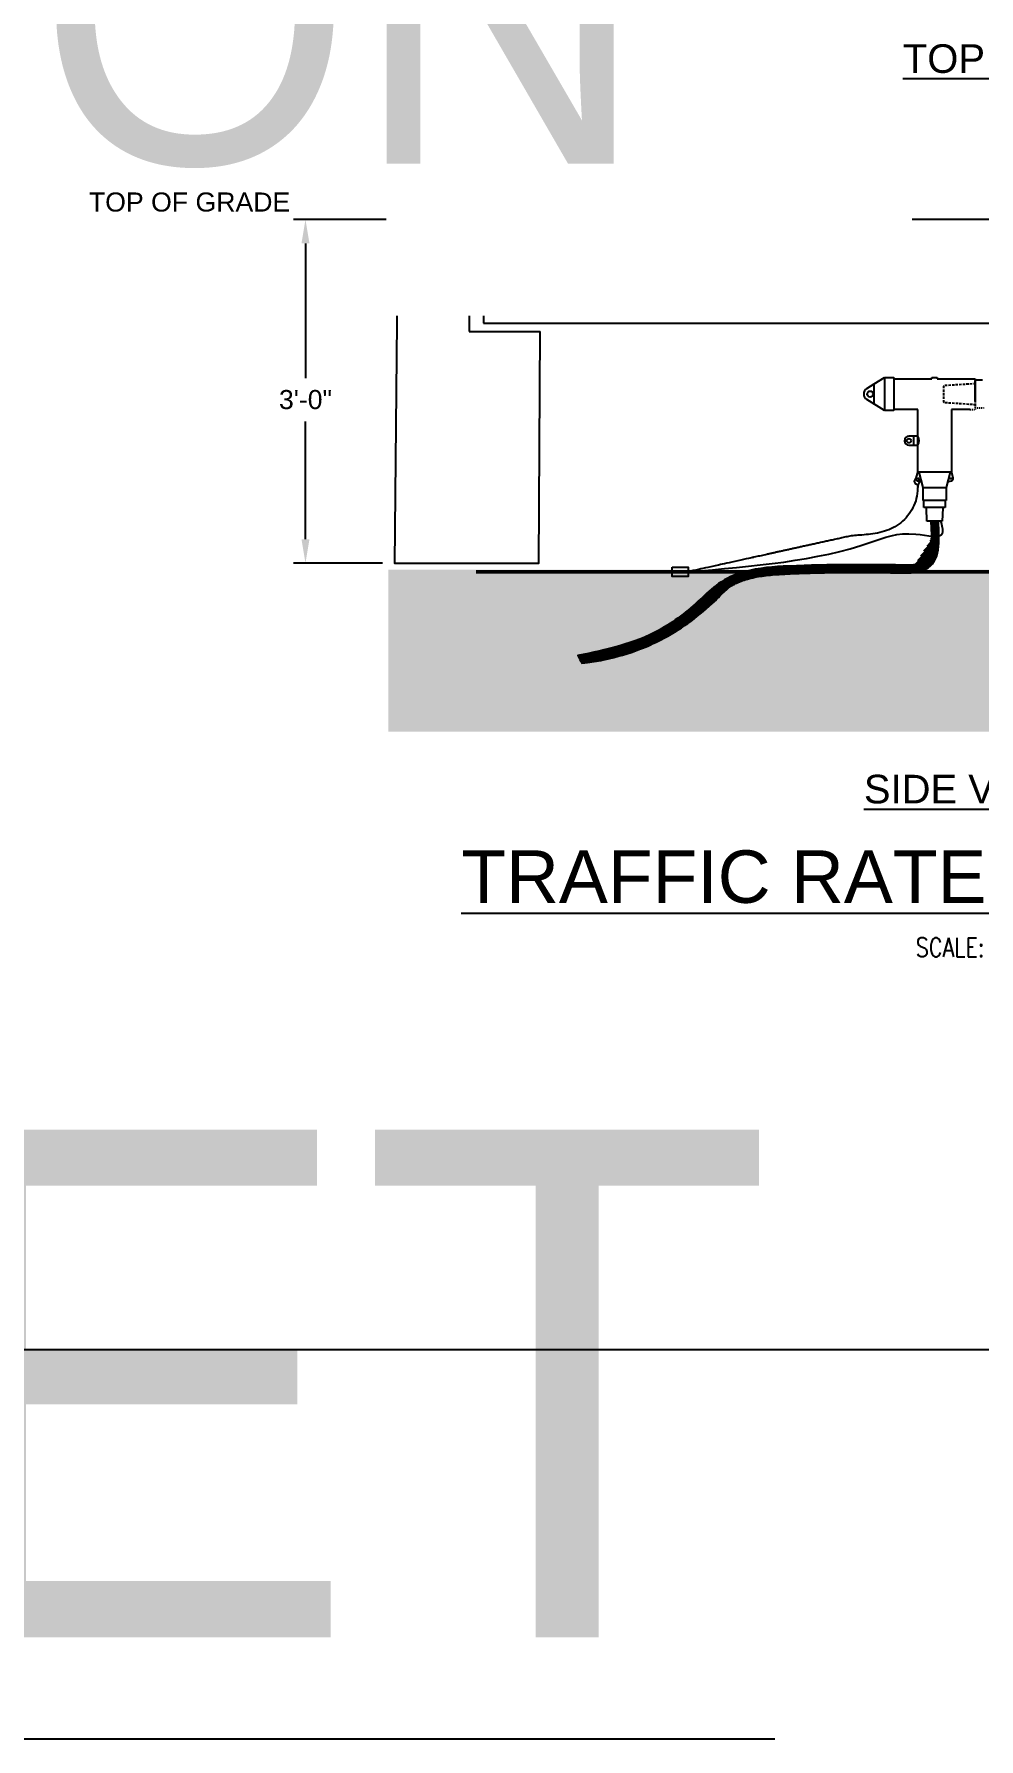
# Model space of a CAD drawing. Header units: feet. Extents: x -689 to 11593, y -511 to 1546.
# Drawn here: x 1501.7 to 1600.7, y -40.8 to 138 of the extents above; entities that cross this region are included whole.
import ezdxf
from ezdxf.enums import TextEntityAlignment as Align

# ---------------------------------------------------------------- set-up
doc = ezdxf.new("R2018")
doc.units = ezdxf.units.FT
doc.header["$MEASUREMENT"] = 0
doc.linetypes.add('HIDDEN', pattern=[0.375, 0.25, -0.125])
for name, color, linetype in [('CABLE', 2, 'Continuous'), ('E-DETL', 7, 'Continuous'), ('E-EQPM-HRDW', 16, 'Continuous'), ('E-GRND', 3, 'Continuous'), ('EQUIPMENT', 6, 'Continuous'), ('G-ANNO-TEXT', 1, 'Continuous'), ('G-TEXT', 7, 'Continuous'), ('SOIL', 254, 'Continuous'), ('TEXT', 1, 'Continuous')]:
    doc.layers.add(name, color=color, linetype=linetype)
doc.layers.add('G-ANNO-NONPLOT', color=181, linetype='Continuous', plot=False)
doc.layers.add('G-NPLT', color=67, linetype='Continuous', plot=False)
doc.styles.add('NEI-A', font='arial.ttf')
doc.styles.get("Standard").update_dxf_attribs({"font": 'arial.ttf'})
doc.dimstyles.new('NEI-A', dxfattribs={"dimtxt": 0.1, "dimasz": 0.125, "dimexe": 0.0625, "dimexo": 0.0625, "dimgap": 0.0625, "dimtad": 0, "dimtih": 1, "dimtoh": 1, "dimdec": 4, "dimzin": 3, "dimdsep": 46, "dimlunit": 4, "dimtxsty": 'NEI-A', "dimcen": 0, "dimadec": 0, "dimazin": 0, "dimtfac": 0.75, "dimtdec": 4, "dimtofl": 0, "dimtmove": 0, "dimatfit": 3, "dimfxl": 1, "dimfrac": 1, "dimtolj": 1, "dimtzin": 0, "dimarcsym": 0})
pattern_1 = [(45, (-6020180.722939454, -2131001.438029963), (-0.08750446417183527, 0.08750446417183527), [])]

# ---------------------------------------------------------------- blocks, each defined once
blk = doc.blocks.new('*U11')
at = {"color": 7, "lineweight": 30, "width": 0.8, "flags": 104}
blk.add_attdef('DETAIL_TITLE', text='', height=0.109375, dxfattribs=at).set_placement((0.7018355781865966, -0.003894841807214888), align=Align.MIDDLE_LEFT)
at = {"color": 153, "style": 'NEI-A'}
blk.add_attdef('DETAIL_NO', text='', height=0.1875, dxfattribs=at).set_placement((0.375, 1.387778780781446e-16), align=Align.MIDDLE_CENTER)
at = {"color": 6, "lineweight": 30, "width": 0.8, "flags": 104}
blk.add_attdef('(EXXXX)', text='', height=0.109375, dxfattribs=at).set_placement((0.8771543627496907, -0.4008649607148436), align=Align.MIDDLE_CENTER)
blk = doc.blocks.new('*D16')
at = {"layer": 'Defpoints', "color": 0, "transparency": 16777216}
for p in [(1539.842053939589, 118.5054616141134), (1530.14586529322, 82.48133137682456), (1539.471386815422, 82.48133137682456)]:
    blk.add_point(p, dxfattribs=at)
at = {"layer": 'TEXT', "color": 0, "lineweight": -2, "transparency": 16777216}
for p, q in [((1538.592053939589, 118.5054616141134), (1528.89586529322, 118.5054616141134)), ((1530.14586529322, 116.0054616141134), (1530.14586529322, 101.8901163361632)), ((1530.14586529322, 84.98133137682456), (1530.14586529322, 97.34646012879622)), ((1538.221386815422, 82.48133137682456), (1528.89586529322, 82.48133137682456))]:
    blk.add_line(p, q, dxfattribs=at)
at = {"layer": 'TEXT', "color": 0, "transparency": 16777216}
for points in [[(1529.729198626553, 116.0054616141134), (1530.562531959887, 116.0054616141134), (1530.14586529322, 118.5054616141134)], [(1529.729198626553, 84.98133137682456), (1530.562531959887, 84.98133137682456), (1530.14586529322, 82.48133137682456)]]:
    blk.add_solid(points, dxfattribs=at)
at = {"layer": 'TEXT', "color": 0, "transparency": 16777216, "insert": (1530.14586529322, 99.61828823247924), "char_height": 2, "attachment_point": 5, "style": 'NEI-A'}
blk.add_mtext('\\A1;3\'-0"', dxfattribs=at)
blk = doc.blocks.new('DETAIL_TITLE')
at = {"style": 'NEI-A', "flags": 8}
blk.add_attdef('#', text='', height=0.2, dxfattribs=at).set_placement((0.5922, -0.5109), align=Align.MIDDLE_CENTER)
at = {"lineweight": 30, "flags": 104}
blk.add_attdef('DETAIL_TITLE', text='', height=0.2, dxfattribs=at).set_placement((0.909896588761212, -0.5251383791434918), align=Align.BOTTOM_LEFT)
at = {"style": 'NEI-A'}
for tag, p in [('SCALE:', (0.9386493124493107, -0.7379200523425924)), ('1"_=_', (1.547398728572484, -0.7379200523425924))]:
    blk.add_attdef(tag, text='', height=0.1, dxfattribs=at).set_placement(p, align=Align.BOTTOM_LEFT)

msp = doc.modelspace()

# ---------------------------------------------------------------- hatches: boundary and pattern name
at = {"layer": 'G-ANNO-NONPLOT', "true_color": 0xf8d731}
h = msp.add_hatch(dxfattribs=at)
h.set_pattern_fill('ANSI31', color=40, scale=0.9900000000000001)
h.set_pattern_definition(pattern_1)
edge = h.paths.add_edge_path()
edge.add_arc((1594.845111898147, 89.05027912184596), 3.371146855893491, 285.8633962950907, 300.136237764928)
edge.add_spline(control_points=[(1596.537622530945, 86.13479650625959), (1596.62710319832, 84.31677705375478), (1596.570448214188, 81.68320287112147), (1593.480939805508, 81.44693551817909), (1593.480939805508, 81.44693551817909)], knot_values=[83.43145569272993, 83.43145569272993, 83.43145569272993, 83.43145569272993, 87.87574356637529, 89.95647029016055, 89.95647029016055, 89.95647029016055, 89.95647029016055], weights=[1, 1, 1, 1, 1], degree=3, periodic=0)
edge.add_spline(control_points=[(1593.480939805508, 81.44693551817909), (1593.068867222406, 81.45222216146067), (1592.657252458856, 81.45750280376524), (1590.184753299691, 81.48785106698051), (1588.134877856821, 81.50719540379941), (1585.076879173517, 81.4850560342893), (1584.060348224826, 81.46916541736573), (1582.539676512592, 81.42741953581572), (1582.033473035321, 81.41052016569301), (1581.022421272472, 81.36990657495335), (1580.514622350223, 81.34710230864584), (1579.401696769521, 81.280724467244), (1578.802533746697, 81.23117705387995), (1577.690034181811, 81.08391162427142), (1577.174056690186, 80.98916392121464), (1576.187381174415, 80.7346367505379), (1575.73010128364, 80.5769672547467), (1575.180608632043, 80.31664645858109), (1575.030411618762, 80.23543065600097), (1574.75628433004, 80.06622882839292), (1574.63782669697, 79.98241882072762), (1574.353518726304, 79.75517560867593), (1574.192023717798, 79.61187440156937), (1573.840303711593, 79.27970393421128), (1573.650211528875, 79.09097202355042), (1573.234461320564, 78.68023229762912), (1573.003857607022, 78.45556872803718), (1571.975187166594, 77.49594769394025), (1571.129031179473, 76.7992053781636), (1569.337475385517, 75.52330799587071), (1568.388520153239, 74.94341895449907), (1566.67841169145, 74.06724853441119), (1565.936707498506, 73.7358755171299), (1564.007004874758, 72.99143427051604), (1562.797720153816, 72.63342442782596), (1560.954470732249, 72.24554013693705), (1560.33515692316, 72.14112893445417), (1559.516526430845, 72.03754002274945), (1559.319448517635, 72.01537605002522), (1559.122499509715, 71.99578438326716)], knot_values=[0, 0, 0, 0, 1.248940863479177, 1.248940863479177, 7.510492271591446, 7.510492271591446, 10.64126797564758, 10.64126797564758, 12.20665582767566, 12.20665582767566, 13.77204367970373, 13.77204367970373, 15.77184317922644, 15.77184317922644, 17.66237193590699, 17.66237193590699, 19.55290069258755, 19.55290069258755, 20.34553650617276, 20.34553650617276, 21.13817231975798, 21.13817231975798, 21.99962579107284, 21.99962579107284, 22.86179158790927, 22.86179158790927, 23.72395738474571, 23.72395738474571, 26.70471573263455, 26.70471573263455, 29.68547408052339, 29.68547408052339, 31.86214855415614, 31.86214855415614, 35.23481619579239, 35.23481619579239, 36.92115001661051, 36.92115001661051, 37.45383673220445, 37.45383673220445, 37.45383673220445, 37.45383673220445], weights=[1, 1, 1, 1, 1, 1, 1, 1, 1, 1, 1, 1, 1, 1, 1, 1, 1, 1, 1, 1, 1, 1, 1, 1, 1, 1, 1, 1, 1, 1, 1, 1, 1, 1, 1, 1, 1, 1, 1, 1], degree=3, periodic=0)
edge.add_spline(control_points=[(1559.122499509715, 71.99578438326716), (1558.984669536352, 72.25620164955035), (1558.846839564852, 72.5166189162992), (1558.709009593353, 72.77703618211672)], knot_values=[37.45383673220445, 37.45383673220445, 37.45383673220445, 37.45383673220445, 38.45383673220445, 38.45383673220445, 38.45383673220445, 38.45383673220445], weights=[1, 1, 1, 1], degree=3, periodic=0)
edge.add_spline(control_points=[(1558.709009593353, 72.77703618211672), (1561.670488920063, 73.40578785119578), (1566.415741219185, 74.4132523550652), (1570.872594653629, 77.97369866119698), (1573.489509464242, 80.55119019467384), (1576.663106018677, 81.92696805065498), (1583.505901115946, 82.39326275046915), (1589.339766233228, 82.31890609581023), (1593.602307497524, 82.26457705302164)], knot_values=[38.45383673220445, 38.45383673220445, 38.45383673220445, 38.45383673220445, 47.46530847609966, 52.8931430027568, 55.44213900193881, 58.48591759060378, 63.24841332338417, 76.16766898730667, 76.16766898730667, 76.16766898730667, 76.16766898730667], weights=[1, 1, 1, 1, 1, 1, 1, 1, 1], degree=3, periodic=0)
edge.add_spline(control_points=[(1593.602307497524, 82.26457705302164), (1593.96886087954, 82.30793706607074), (1595.630977585912, 82.50455072661862), (1595.80181048438, 84.26169476425275), (1595.766597189941, 85.80751857254654)], knot_values=[76.16766898730667, 76.16766898730667, 76.16766898730667, 76.16766898730667, 77.22583108524645, 80.96584840572132, 80.96584840572132, 80.96584840572132, 80.96584840572132], weights=[1, 1, 1, 1, 1], degree=3, periodic=0)
edge = h.paths.add_edge_path()
edge.add_spline(control_points=[(1595.766597189009, 85.80751857254654), (1595.758559970185, 86.1603434337303), (1595.741751379333, 86.52234695851803), (1595.72494278755, 86.88435048330575)], knot_values=[80.96584840608911, 80.96584840608911, 80.96584840608911, 80.96584840608911, 81.81948456108434, 81.81948456108434, 81.81948456108434, 81.81948456108434], weights=[1, 1, 1, 1], degree=3, periodic=0)
edge.add_spline(control_points=[(1595.72494278755, 86.88435048330575), (1595.800263292156, 86.88435048330575), (1595.875583794899, 86.88435048330575), (1595.950904298574, 86.88435048330575)], knot_values=[81.81948456108434, 81.81948456108434, 81.81948456108434, 81.81948456108434, 82.11226807174496, 82.11226807174496, 82.11226807174496, 82.11226807174496], weights=[1, 1, 1, 1], degree=3, periodic=0)
edge.add_spline(control_points=[(1595.950904298574, 86.88435048330575), (1596.029566485435, 86.88435048330575), (1596.108228671364, 86.88435048330575), (1596.186890859157, 86.88435048330575)], knot_values=[82.11226807174496, 82.11226807174496, 82.11226807174496, 82.11226807174496, 82.4180412693049, 82.4180412693049, 82.4180412693049, 82.4180412693049], weights=[1, 1, 1, 1], degree=3, periodic=0)
edge.add_spline(control_points=[(1596.186890859157, 86.88435048330575), (1596.226221953519, 86.88435048330575), (1596.265553046949, 86.88435048330575), (1596.30488414038, 86.88435048330575)], knot_values=[82.4180412693049, 82.4180412693049, 82.4180412693049, 82.4180412693049, 82.57092786788061, 82.57092786788061, 82.57092786788061, 82.57092786788061], weights=[1, 1, 1, 1], degree=3, periodic=0)
edge.add_spline(control_points=[(1596.30488414038, 86.88435048330575), (1596.336669920944, 86.88435048330575), (1596.368455700576, 86.88435048330575), (1596.400241482072, 86.88435048330575)], knot_values=[82.57092786788061, 82.57092786788061, 82.57092786788061, 82.57092786788061, 82.69448456108434, 82.69448456108434, 82.69448456108434, 82.69448456108434], weights=[1, 1, 1, 1], degree=3, periodic=0)
edge.add_spline(control_points=[(1596.400241482072, 86.88435048330575), (1596.416320023127, 86.88435048330575), (1596.43239856232, 86.88435048330575), (1596.448477103375, 86.88435048330575)], knot_values=[82.69448456108434, 82.69448456108434, 82.69448456108434, 82.69448456108434, 82.75698456108434, 82.75698456108434, 82.75698456108434, 82.75698456108434], weights=[1, 1, 1, 1], degree=3, periodic=0)
edge.add_spline(control_points=[(1596.448477103375, 86.88435048330575), (1596.456516373903, 86.88435048330575), (1596.46455564443, 86.88435048330575), (1596.472594914958, 86.88435048330575)], knot_values=[82.75698456108434, 82.75698456108434, 82.75698456108434, 82.75698456108434, 82.78823456108434, 82.78823456108434, 82.78823456108434, 82.78823456108434], weights=[1, 1, 1, 1], degree=3, periodic=0)
edge.add_spline(control_points=[(1596.472594914958, 86.88435048330575), (1596.476614550687, 86.88435048330575), (1596.480634185486, 86.88435048330575), (1596.484653820284, 86.88435048330575)], knot_values=[82.78823456108434, 82.78823456108434, 82.78823456108434, 82.78823456108434, 82.80385956108434, 82.80385956108434, 82.80385956108434, 82.80385956108434], weights=[1, 1, 1, 1], degree=3, periodic=0)
edge.add_spline(control_points=[(1596.496711253189, 86.88435048330575), (1596.496711743996, 86.88435048330575), (1596.496712234803, 86.88435048330575), (1596.49671272561, 86.88435048330575), (1596.510551548563, 86.63593291398138), (1596.525301191024, 86.38513479521498), (1596.537622530945, 86.13479650625959)], knot_values=[82.8194826537357, 82.8194826537357, 82.8194826537357, 82.8194826537357, 82.81948456108434, 82.81948456108434, 82.81948456108434, 83.43145569272993, 83.43145569272993, 83.43145569272993, 83.43145569272993], weights=[1, 1, 1, 1, 1, 1, 1], degree=3, periodic=0)
edge.add_spline(control_points=[(1596.537622530945, 86.13479650625959), (1596.62710319832, 84.31677705375478), (1596.570448214188, 81.68320287112147), (1593.480939805508, 81.44693551817909), (1593.480939805508, 81.44693551817909)], knot_values=[83.43145569272993, 83.43145569272993, 83.43145569272993, 83.43145569272993, 87.87574356637529, 89.95647029016055, 89.95647029016055, 89.95647029016055, 89.95647029016055], weights=[1, 1, 1, 1, 1], degree=3, periodic=0)
edge.add_arc((1594.845111898147, 89.05027912184596), 3.371146855971749, 285.8633962778754, 300.13623776492796, ccw=False)
h = msp.add_hatch(dxfattribs=at)
h.set_pattern_fill('ANSI31', color=40, scale=0.9900000000000001)
h.set_pattern_definition(pattern_1)
edge = h.paths.add_edge_path()
edge.add_spline(control_points=[(1596.537622530945, 86.13479650625959), (1596.62710319832, 84.31677705375478), (1596.570448214188, 81.68320287112147), (1593.480939805508, 81.44693551817909), (1593.480939805508, 81.44693551817909)], knot_values=[83.43145569272993, 83.43145569272993, 83.43145569272993, 83.43145569272993, 87.87574356637529, 89.95647029016055, 89.95647029016055, 89.95647029016055, 89.95647029016055], weights=[1, 1, 1, 1, 1], degree=3, periodic=0)
edge.add_spline(control_points=[(1593.480939805508, 81.44693551817909), (1593.068867222406, 81.45222216146067), (1592.657252458856, 81.45750280376524), (1590.184753299691, 81.48785106698051), (1588.134877856821, 81.50719540379941), (1585.076879173517, 81.4850560342893), (1584.060348224826, 81.46916541736573), (1582.539676512592, 81.42741953581572), (1582.033473035321, 81.41052016569301), (1581.022421272472, 81.36990657495335), (1580.514622350223, 81.34710230864584), (1579.401696769521, 81.280724467244), (1578.802533746697, 81.23117705387995), (1577.690034181811, 81.08391162427142), (1577.174056690186, 80.98916392121464), (1576.187381174415, 80.7346367505379), (1575.73010128364, 80.5769672547467), (1575.180608632043, 80.31664645858109), (1575.030411618762, 80.23543065600097), (1574.75628433004, 80.06622882839292), (1574.63782669697, 79.98241882072762), (1574.353518726304, 79.75517560867593), (1574.192023717798, 79.61187440156937), (1573.840303711593, 79.27970393421128), (1573.650211528875, 79.09097202355042), (1573.234461320564, 78.68023229762912), (1573.003857607022, 78.45556872803718), (1571.975187166594, 77.49594769394025), (1571.129031179473, 76.7992053781636), (1569.337475385517, 75.52330799587071), (1568.388520153239, 74.94341895449907), (1566.67841169145, 74.06724853441119), (1565.936707498506, 73.7358755171299), (1564.007004874758, 72.99143427051604), (1562.797720153816, 72.63342442782596), (1560.954470732249, 72.24554013693705), (1560.33515692316, 72.14112893445417), (1559.516526430845, 72.03754002274945), (1559.319448517635, 72.01537605002522), (1559.122499509715, 71.99578438326716)], knot_values=[0, 0, 0, 0, 1.248940863479177, 1.248940863479177, 7.510492271591446, 7.510492271591446, 10.64126797564758, 10.64126797564758, 12.20665582767566, 12.20665582767566, 13.77204367970373, 13.77204367970373, 15.77184317922644, 15.77184317922644, 17.66237193590699, 17.66237193590699, 19.55290069258755, 19.55290069258755, 20.34553650617276, 20.34553650617276, 21.13817231975798, 21.13817231975798, 21.99962579107284, 21.99962579107284, 22.86179158790927, 22.86179158790927, 23.72395738474571, 23.72395738474571, 26.70471573263455, 26.70471573263455, 29.68547408052339, 29.68547408052339, 31.86214855415614, 31.86214855415614, 35.23481619579239, 35.23481619579239, 36.92115001661051, 36.92115001661051, 37.45383673220445, 37.45383673220445, 37.45383673220445, 37.45383673220445], weights=[1, 1, 1, 1, 1, 1, 1, 1, 1, 1, 1, 1, 1, 1, 1, 1, 1, 1, 1, 1, 1, 1, 1, 1, 1, 1, 1, 1, 1, 1, 1, 1, 1, 1, 1, 1, 1, 1, 1, 1], degree=3, periodic=0)
edge.add_spline(control_points=[(1559.122499509715, 71.99578438326716), (1558.984669536352, 72.25620164955035), (1558.846839564852, 72.5166189162992), (1558.709009593353, 72.77703618211672)], knot_values=[37.45383673220445, 37.45383673220445, 37.45383673220445, 37.45383673220445, 38.45383673220445, 38.45383673220445, 38.45383673220445, 38.45383673220445], weights=[1, 1, 1, 1], degree=3, periodic=0)
edge.add_spline(control_points=[(1558.709009593353, 72.77703618211672), (1561.670488920063, 73.40578785119578), (1566.415741219185, 74.4132523550652), (1570.872594653629, 77.97369866119698), (1573.477966753766, 80.56272911140695), (1576.663106018677, 81.92696805065498), (1583.505901115946, 82.39326275046915), (1589.339766233228, 82.31890609581023), (1593.602307497524, 82.26457705302164)], knot_values=[38.45383673220445, 38.45383673220445, 38.45383673220445, 38.45383673220445, 47.46530847609966, 52.8931430027568, 55.44213900193881, 58.48591759060378, 63.24841332338417, 76.16766898730667, 76.16766898730667, 76.16766898730667, 76.16766898730667], weights=[1, 1, 1, 1, 1, 1, 1, 1, 1], degree=3, periodic=0)
edge.add_spline(control_points=[(1593.602307497524, 82.26457705302164), (1593.96886087954, 82.30793706607074), (1595.630977585912, 82.50455072661862), (1595.80181048438, 84.26169476425275), (1595.766597189009, 85.80751857254654)], knot_values=[76.16766898730667, 76.16766898730667, 76.16766898730667, 76.16766898730667, 77.22583108524645, 80.96584840608911, 80.96584840608911, 80.96584840608911, 80.96584840608911], weights=[1, 1, 1, 1, 1], degree=3, periodic=0)
edge.add_arc((1594.845111898147, 89.05027912184596), 3.371146855908663, 285.8633962778754, 300.136237764928)
at = {"layer": 'SOIL'}
h = msp.add_hatch(dxfattribs=at)
h.set_pattern_fill('EARTH', color=256, scale=10, angle=45)
h.set_pattern_definition([(45, (941.487284145318, -391.9901301423088), (0, 3.535533905932738), [2.5, -2.5]), (45, (940.824371538125, -391.3272175346501), (0, 3.535533905932738), [2.5, -2.5]), (45, (940.161458930932, -390.6643049274571), (0, 3.535533905932738), [2.5, -2.5]), (135, (940.161458930932, -390.2223631893285), (-3.535533905932738, 2.220446049250313e-16), [2.5, -2.5]), (135, (940.824371538125, -389.5594505816698), (-3.535533905932738, 2.220446049250313e-16), [2.5, -2.5]), (135, (941.487284145318, -388.8965379744768), (-3.535533905932738, 2.220446049250313e-16), [2.5, -2.5])])
h.paths.add_polyline_path([(1539.640572525561, 118.1317973085679), (1539.640572525561, 112.956854512915), (1509.939890964888, 112.956854512915), (1508.458359193988, 114.5601982651278), (1508.05428622663, 116.5118256928399), (1507.89722407423, 118.1317973085679)])
h = msp.add_hatch(dxfattribs=at)
h.set_pattern_fill('AR-SAND', color=256)
h.set_pattern_definition([(37.50000000000001, (-6081183.643218096, -2152471.534689651), (-0.06299335810960816, 1.926823769013159), [0, -1.52, 0, -1.7, 0, -1.625]), (7.499999999999999, (-6081183.643218096, -2152471.534689651), (1.769776705267727, 2.82214606522974), [0, -0.82, 0, -1.37, 0, -0.525]), (327.5, (-6081184.873218097, -2152471.534689651), (3.114141861751495, 0.005659053536964942), [0, -0.5, 0, -1.8, 0, -2.35]), (317.5, (-6081184.873218097, -2152471.534689651), (3.006126604572294, 0.8776755649342494), [0, -0.25, 0, -1.18, 0, -1.35])])
h.paths.add_polyline_path([(1665.649692127481, 81.80994668370113), (1538.843937871046, 81.80994668370113), (1538.843937871046, 64.8047313685529), (1665.649692127481, 64.8047313685529)])

# ---------------------------------------------------------------- linework, layer by layer
at = {"layer": 'CABLE', "flags": 128}
msp.add_lwpolyline([(1594.152857306413, 90.77803807193413), (1594.388617021963, 90.61589244566858), (1594.333372709341, 90.62704185256734), (1594.360824104398, 90.59873826336116), (1594.32722283341, 90.60570424469188), (1594.35468630027, 90.57744254218414), (1594.321072957478, 90.58436663728207), (1594.348536424339, 90.55610493477434), (1594.314923079684, 90.56302902987227), (1594.342386547476, 90.53476732736453), (1594.271733567119, 90.54949664324522)], dxfattribs=at)
at = {"layer": 'CABLE', "const_width": 0.3821400000000001}
msp.add_lwpolyline([(1548.03482739348, 81.57665714714676), (1658.213872811757, 81.57665714714676)], dxfattribs=at)
at = {"layer": 'CABLE'}
msp.add_lwpolyline([(1568.580987804569, 82.06015881430358), (1570.279932918027, 82.06015881430358), (1570.279932918027, 81.08355214679614), (1568.580987804569, 81.08355214679614)], close=True, dxfattribs=at)
for centre, radius, start, end in [((1594.29412639793, 91.06069171521813), 0.3159905665009947, 120.3840937059814, 243.444311530446), ((1594.152935941704, 91.08115986129269), 0.3521175017524268, 339.1882974764708, 55.46745718433213)]:
    msp.add_arc(centre, radius, start, end, dxfattribs=at)
msp.add_rational_spline([(1594.482078877278, 90.95605325698853), (1594.430937523022, 90.82033489784226), (1594.379796168767, 90.68461653869599), (1594.328654814512, 90.5488981786184), (1594.379145137034, 88.63945057196543), (1593.395092787221, 87.00232491735323), (1591.685165580362, 86.15103861130774), (1589.97523837164, 85.2997523057279), (1588.075789372436, 85.50132842222229), (1570.279932918027, 81.57665714714676), (1570.279932918027, 81.57665714714676), (1570.279932918027, 81.57665714714676)], [1, 1, 1, 1, 0.8954432943061843, 0.8954432943061843, 1, 0.8954432943061843, 0.8954432943061843, 1, 1, 1], degree=3, knots=[0, 0, 0, 0, 1, 1, 1, 2.135306856282624, 2.135306856282624, 2.135306856282624, 3.270613712565249, 3.270613712565249, 24.88665349782872, 24.88665349782872, 24.88665349782872, 24.88665349782872], dxfattribs=at)
msp.add_open_spline([(1593.480939806439, 81.44693551817909), (1593.068867223337, 81.45222216146067), (1592.657252459787, 81.45750280376524), (1590.184753300622, 81.48785106698051), (1588.134877857752, 81.50719540379941), (1585.076879174449, 81.4850560342893), (1584.060348226689, 81.46916541736573), (1582.539676513523, 81.42741953581572), (1582.033473036252, 81.41052016569301), (1581.022421273403, 81.36990657495335), (1580.514622351155, 81.34710230864584), (1579.401696770452, 81.280724467244), (1578.802533747628, 81.23117705387995), (1577.690034182742, 81.08391162427142), (1577.174056691118, 80.98916392121464), (1576.187381176278, 80.7346367505379), (1575.730101284571, 80.5769672547467), (1575.180608632974, 80.31664645858109), (1575.030411619693, 80.23543065600097), (1574.756284330972, 80.06622882839292), (1574.637826697901, 79.98241882072762), (1574.353518727235, 79.75517560867593), (1574.19202371873, 79.61187440156937), (1573.840303712524, 79.27970393421128), (1573.650211529806, 79.09097202355042), (1573.234461322427, 78.68023229762912), (1573.003857607953, 78.45556872803718), (1571.975187167525, 77.49594769394025), (1571.129031180404, 76.7992053781636), (1569.337475386448, 75.52330799587071), (1568.388520154171, 74.94341895449907), (1566.678411692381, 74.06724853441119), (1565.936707499437, 73.7358755171299), (1564.00700487569, 72.99143427051604), (1562.797720154747, 72.63342442782596), (1560.954470733181, 72.24554013693705), (1560.335156924091, 72.14112893445417), (1559.516526431777, 72.03754002274945), (1559.319448518567, 72.01537605002522), (1559.122499510646, 71.99578438326716), (1558.984669538215, 72.25620164955035), (1558.846839565784, 72.5166189162992), (1558.709009594284, 72.77703618211672), (1561.670488920994, 73.40578785119578), (1566.415741220117, 74.4132523550652), (1570.87259465456, 77.97369866119698), (1573.477966754697, 80.56272911140695), (1576.663106019609, 81.92696805065498), (1583.505901116878, 82.39326275046915), (1589.339766234159, 82.31890609581023), (1593.602307498455, 82.26457705302164), (1593.968860880472, 82.30793706607074), (1595.926682017744, 82.53952993731946), (1595.815394490957, 84.93630887521431), (1595.724942789413, 86.88435048330575), (1595.98219943326, 86.88435048330575), (1596.2394560799, 86.88435048330575), (1596.496712726541, 86.88435048330575), (1596.611052550375, 84.83186221169308), (1596.860208480619, 81.70536202471703), (1593.480939806439, 81.44693551817909), (1593.480939806439, 81.44693551817909)], degree=3, knots=[0, 0, 0, 0, 1.248940863479177, 1.248940863479177, 7.510492271591446, 7.510492271591446, 10.64126797564758, 10.64126797564758, 12.20665582767566, 12.20665582767566, 13.77204367970373, 13.77204367970373, 15.77184317922644, 15.77184317922644, 17.66237193590699, 17.66237193590699, 19.55290069258755, 19.55290069258755, 20.34553650617276, 20.34553650617276, 21.13817231975798, 21.13817231975798, 21.99962579107284, 21.99962579107284, 22.86179158790927, 22.86179158790927, 23.72395738474571, 23.72395738474571, 26.70471573263455, 26.70471573263455, 29.68547408052339, 29.68547408052339, 31.86214855415614, 31.86214855415614, 35.23481619579239, 35.23481619579239, 36.92115001661051, 36.92115001661051, 37.45383673220445, 37.45383673220445, 37.45383673220445, 38.45383673220445, 38.45383673220445, 38.45383673220445, 47.46530847609966, 52.8931430027568, 55.44213900193881, 58.48591759060378, 63.24841332338417, 76.16766898730667, 76.16766898730667, 76.16766898730667, 77.22583108524645, 81.81948456108434, 81.81948456108434, 81.81948456108434, 82.81948456108434, 82.81948456108434, 82.81948456108434, 87.87574356637529, 89.95647029016055, 89.95647029016055, 89.95647029016055, 89.95647029016055], dxfattribs=at)
at = {"layer": 'E-DETL'}
for p, q in [((1589.776115856133, 101.2693951348774), (1590.838266465813, 101.9324939972721)), ((1590.838266465813, 101.9324939972721), (1590.838266465813, 98.47916241874918)), ((1590.838266465813, 101.9324939972721), (1591.827175041661, 101.9324939972721)), ((1591.827175041661, 101.9324939972721), (1591.827175041661, 98.47916241874918)), ((1595.811581878923, 101.8069183351472), (1595.811581878923, 101.9429480563849)), ((1595.811581878923, 101.9429480563849), (1596.381915275939, 101.9429480563849)), ((1596.381915275939, 101.9429480563849), (1596.381915275939, 101.8069183351472)), ((1588.989611022174, 100.7783815250732), (1589.776115856133, 101.2693951348774)), ((1589.776115856133, 99.14226113585755), (1589.776115856133, 101.2693951348774)), ((1591.827175041661, 101.8069183351472), (1595.811581878923, 101.8069183351472)), ((1596.381915275939, 101.8069183351472), (1600.366322149523, 101.8069183351472)), ((1600.366322149523, 101.8069183351472), (1600.366322149523, 99.41702595166862)), ((1590.838266465813, 98.47916241874918), (1588.989611022174, 99.63327489094809)), ((1591.827175041661, 98.47916241874918), (1590.838266465813, 98.47916241874918)), ((1594.333446110599, 98.60473808087409), (1591.827175041661, 98.60473808087409)), ((1594.333446110599, 92.03292263299227), (1594.333446110599, 98.60473808087409)), ((1599.80306211859, 98.60473808087409), (1597.860051062889, 98.60473808087409)), ((1597.860051062889, 98.60473808087409), (1597.860051062889, 92.03292263299227)), ((1594.333446110599, 95.77682821126655), (1593.417450256646, 95.77682821126655)), ((1593.417450256646, 94.86083235684782), (1594.333446110599, 94.86083235684782)), ((1593.875448183157, 95.77682821126655), (1593.875448183157, 94.86083235684782)), ((1594.333446110599, 92.11458274582401), (1594.13462839555, 91.39458982739598)), ((1597.860051062889, 92.03292263299227), (1594.333446110599, 92.03292263299227)), ((1594.89332533814, 90.41092409705743), (1594.474718747661, 92.03292263299227)), ((1597.718778424896, 92.03292263299227), (1597.300171853043, 90.41092409705743)), ((1598.05886877887, 91.39458982739598), (1597.860051062889, 92.11458274582401)), ((1594.328234714456, 91.11204458773136), (1594.741567103192, 91.0021658106707)), ((1594.89332533814, 89.06098543899134), (1594.89332533814, 90.41092409705743)), ((1594.89332533814, 90.41092409705743), (1597.300171853043, 90.41092409705743)), ((1597.300171853043, 90.41092409705743), (1597.300171853043, 89.06098543899134)), ((1597.451930070296, 91.0021658106707), (1597.865262459032, 91.11204458773136)), ((1597.300171853043, 89.06098543899134), (1594.89332533814, 89.06098543899134)), ((1594.987507103011, 88.2970769717358), (1594.987507103011, 89.06098543899134)), ((1597.205990069546, 88.2970769717358), (1594.987507103011, 88.2970769717358)), ((1595.243869859725, 88.2551975492388), (1595.196778986603, 88.2970769717358)), ((1595.285749373026, 86.88435048330575), (1595.243869859725, 88.2551975492388)), ((1596.949627294205, 88.2551975492388), (1596.907747800462, 86.88435048330575)), ((1596.996718185954, 88.2970769717358), (1596.949627294205, 88.2551975492388)), ((1597.205990069546, 89.06098543899134), (1597.205990069546, 88.2970769717358)), ((1596.907747800462, 86.88435048330575), (1595.285749373026, 86.88435048330575))]:
    msp.add_line(p, q, dxfattribs=at)
at = {"layer": 'E-DETL', "linetype": 'HIDDEN', "ltscale": 0.25}
for p in [(1599.80306211859, 98.60473808087409), (1600.366322149523, 99.41702595166862)]:
    msp.add_line(p, (1600.366322149523, 98.60473808087409), dxfattribs=at)
at = {"layer": 'E-DETL', "linetype": 'HIDDEN', "flags": 128}
msp.add_lwpolyline([(1600.366322149523, 101.3964138487354), (1600.321302834898, 101.3066447963938), (1600.253908651881, 101.2841351390816), (1597.086382042617, 101.081952589564), (1597.041497515514, 101.0370680633932), (1597.041497515514, 99.35221348376945), (1597.086382042617, 99.32970382645726), (1600.253908651881, 99.12752127693966), (1600.321302834898, 99.10501162009314), (1600.366322149523, 99.01524256775156)], dxfattribs=at)
at = {"layer": 'E-DETL', "linetype": 'Continuous', "flags": 128}
msp.add_lwpolyline([(1600.366322149523, 99.41702595166862), (1600.366322149523, 101.5985963977873), (1600.388697019778, 101.6659905812703), (1600.456091201864, 101.6885002381168), (1601.1300330339, 101.6885002381168)], dxfattribs=at)
at = {"layer": 'E-DETL', "linetype": 'HIDDEN', "ltscale": 0.25, "flags": 128}
msp.add_lwpolyline([(1601.219802086242, 98.81306001823395), (1601.197427216917, 98.74566583475098), (1601.1300330339, 98.72315617790446), (1600.456091201864, 98.72315617790446), (1600.388697019778, 98.74566583475098), (1600.366322149523, 98.81306001823395)], dxfattribs=at)
at = {"layer": 'E-DETL', "color": 41}
for centre, radius in [((1589.347055115737, 100.205828207545), 0.3139392318975229), ((1593.417450256646, 95.31883028429002), 0.2289989635269782), ((1594.398206170648, 91.35526164248586), 0.04837731161099608), ((1597.795291020535, 91.35526164248586), 0.04837731161099608)]:
    msp.add_circle(centre, radius, dxfattribs=at)
at = {"layer": 'E-DETL'}
for centre, radius, start, end in [((1589.34705506172, 100.2058281833306), 0.6749693109216345, 121.9764602375401, 238.0235130565153), ((1593.417450256646, 95.31883028429002), 0.4579979270539574, 90, 270), ((1593.759107001126, 95.31883028429002), 0.7345934338259636, 321.4299269244339, 38.57007307556611), ((1594.395715477876, 91.36588827427477), 0.2626599399451882, 173.7266101101404, 214.4198144313643), ((1594.39571558591, 91.36588830128312), 0.2626600445996699, 214.4198059283552, 255.1130101861379), ((1597.797781587578, 91.36588830128312), 0.2626600445997193, 284.8869898138621, 6.273411890354851)]:
    msp.add_arc(centre, radius, start, end, dxfattribs=at)
at = {"layer": 'E-EQPM-HRDW'}
msp.add_lwpolyline([(1594.333446110599, 98.60469831386581), (1591.827175041661, 98.60469831386581)], dxfattribs=at)
at = {"layer": 'E-GRND', "linetype": 'Continuous'}
msp.add_arc((1594.152935941704, 91.08115986129269), 0.3521175017524268, 339.1882974764708, 55.46745718433213, dxfattribs=at)
at = {"layer": 'E-GRND'}
msp.add_spline([(1570.279932918027, 81.57665714714676), (1589.428564988077, 84.6694953944534), (1594.13616019208, 85.51998055865988), (1596.942095468752, 85.63806025357917), (1596.758804847486, 86.88329899357632)], degree=3, dxfattribs=at)
at = {"layer": 'EQUIPMENT'}
for p, q in [((1547.301173905842, 118.5054616141133), (1547.301173905842, 106.7772408616729)), ((1548.79299789574, 118.5054616141133), (1548.79299789574, 107.6441477197222)), ((1548.79299789574, 107.6441477197222), (1655.933507424779, 107.6441477197222)), ((1547.301173905842, 106.7772408616729), (1554.760293866508, 106.7772408616729))]:
    msp.add_line(p, q, dxfattribs=at)
at = {"layer": 'EQUIPMENT', "flags": 128}
msp.add_lwpolyline([(1649.966211457737, 106.7243711077608), (1649.966211457737, 82.48133137682453), (1664.884451380931, 82.48133137682453), (1664.884451380931, 118.5054616141133), (1539.842053939588, 118.5054616141133), (1539.471386815421, 82.48133137682453), (1554.624050527811, 82.48133137682453), (1554.760293866508, 106.7772408616729)], dxfattribs=at)
at = {"layer": 'G-NPLT'}
msp.add_lwpolyline([(1341.035917700682, 328.0000003377845), (1837.035918957311, 328.0000003377845), (1837.035918957311, 0), (1341.035917700682, 0)], close=True, dxfattribs=at)

# ---------------------------------------------------------------- block references
at = {"layer": 'G-ANNO-TEXT'}
ref = msp.add_blockref('*U11', (825.0978246165023, 156.302257239201), dxfattribs=dict(at, xscale=16.0625953099009, yscale=16.0625953099009, zscale=16.0625953099009))
lines = msp.add_mtext('(TYP.) GROUND ROD CONNECTION ', dxfattribs={"layer": '0', "color": 7, "insert": (836.3711254830041, 156.2396959714556), "char_height": 31.88515577400002, "attachment_point": 1, "bg_fill": 3, "box_fill_scale": 1.5, "bg_fill_color": 256, "bg_fill_transparency": 0})
ref.add_attrib('DETAIL_TITLE', '', (836.3711254830041, 156.2396959714556), dxfattribs={"flags": 104}).embed_mtext(lines)
ref = msp.add_blockref('DETAIL_TITLE', (209.6430085336574, 25.29851448152795), dxfattribs=dict(at, xscale=9.857445537557316, yscale=9.857445537557316, zscale=9.857445537557316))
lines = msp.add_mtext('{\\LMEDIUM VOLTAGE JUMCTION CABINET}', dxfattribs={"layer": '0', "insert": (218.6122646021804, 23.0792251707071), "char_height": 53.24161228093229, "attachment_point": 1})
ref.add_attrib('DETAIL_TITLE', '', (218.6122646021804, 23.0792251707071)).embed_mtext(lines)

# ---------------------------------------------------------------- texts
at = {"layer": 'G-ANNO-TEXT', "insert": (1600.260431974195, 46.77340484643355), "char_height": 3, "attachment_point": 5, "style": 'NEI-A'}
msp.add_mtext_dynamic_manual_height_columns('{\\H1.83333x;\\LTRAFFIC RATED HAND HOLE\\P\\Fsimplex|c0;\\H0.36364x;\\W0.8;\\l\\C7;SCALE: NTS}', width=152.1195845589201, gutter_width=6.5625, heights=[15.62911991709559], dxfattribs=at)
at = {"layer": 'G-TEXT', "insert": (1517.994257640094, 120.3299605473876), "char_height": 2, "width": 27.87264035170301, "attachment_point": 5, "style": 'NEI-A'}
msp.add_mtext('TOP OF GRADE', dxfattribs=at)
at = {"layer": 'TEXT', "char_height": 3, "attachment_point": 2, "style": 'NEI-A'}
for s, insert in [('{\\LTOP VIEW}', (1603.020930539817, 136.8829209860414)), ('{\\LSIDE VIEW}', (1599.517331045121, 60.28509409027174))]:
    msp.add_mtext(s, dxfattribs=dict(at, insert=insert))

# ---------------------------------------------------------------- dimensions: what is measured, and where the dimension line sits
at = {"layer": 'TEXT'}
dim = msp.add_linear_dim(base=(1530.14586529322, 82.48133137682456), p1=(1539.842053939588, 118.5054616141133), p2=(1539.471386815421, 82.48133137682453), angle=90, dimstyle='NEI-A', override={"dimscale": 20}, dxfattribs=at)
dim.commit()
dim.dimension.update_dxf_attribs({"geometry": '*D16', "text_midpoint": (1530.14586529322, 99.61828823247924), "dimtype": 160})

doc.saveas('drawing.dxf')
